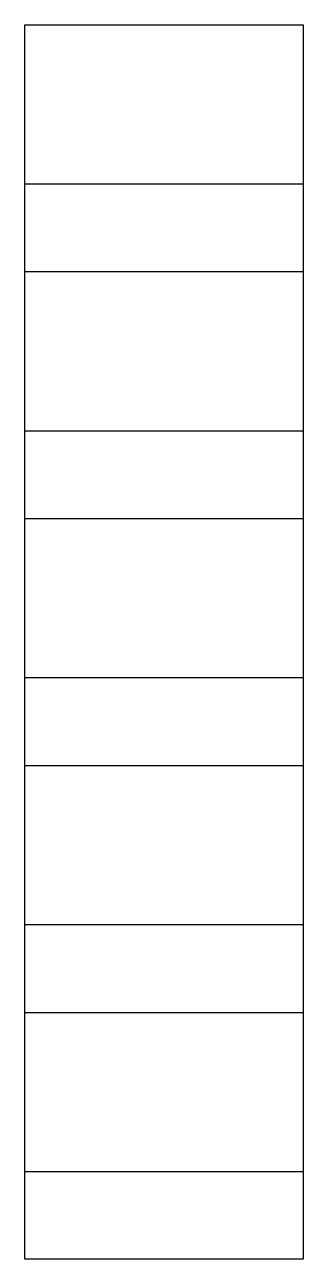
# Model space of a CAD drawing. Extents: x 91.2 to 111.5, y 6 to 96.
import ezdxf

# ---------------------------------------------------------------- set-up
doc = ezdxf.new("R2010")
doc.units = 0
doc.layers.add('MODELSKETCH_VISIBLE', color=7, linetype='CONTINUOUS')

msp = doc.modelspace()

# ---------------------------------------------------------------- linework, layer by layer
at = {"layer": 'MODELSKETCH_VISIBLE'}
for p, q in [((91.167, 96), (111.5, 96)), ((91.167, 96), (111.5, 96)), ((91.167, 6), (91.167, 96)), ((111.5, 96), (111.5, 6)), ((91.167, 84.4), (111.5, 84.4)), ((91.167, 78), (111.5, 78)), ((91.167, 66.4), (111.5, 66.4)), ((91.167, 60), (111.5, 60)), ((91.167, 48.4), (111.5, 48.4)), ((91.167, 42), (111.5, 42)), ((91.167, 30.4), (111.5, 30.4)), ((91.167, 24), (111.5, 24)), ((91.167, 12.4), (111.5, 12.4)), ((111.5, 6), (91.167, 6))]:
    msp.add_line(p, q, dxfattribs=at)

doc.saveas('drawing.dxf')
